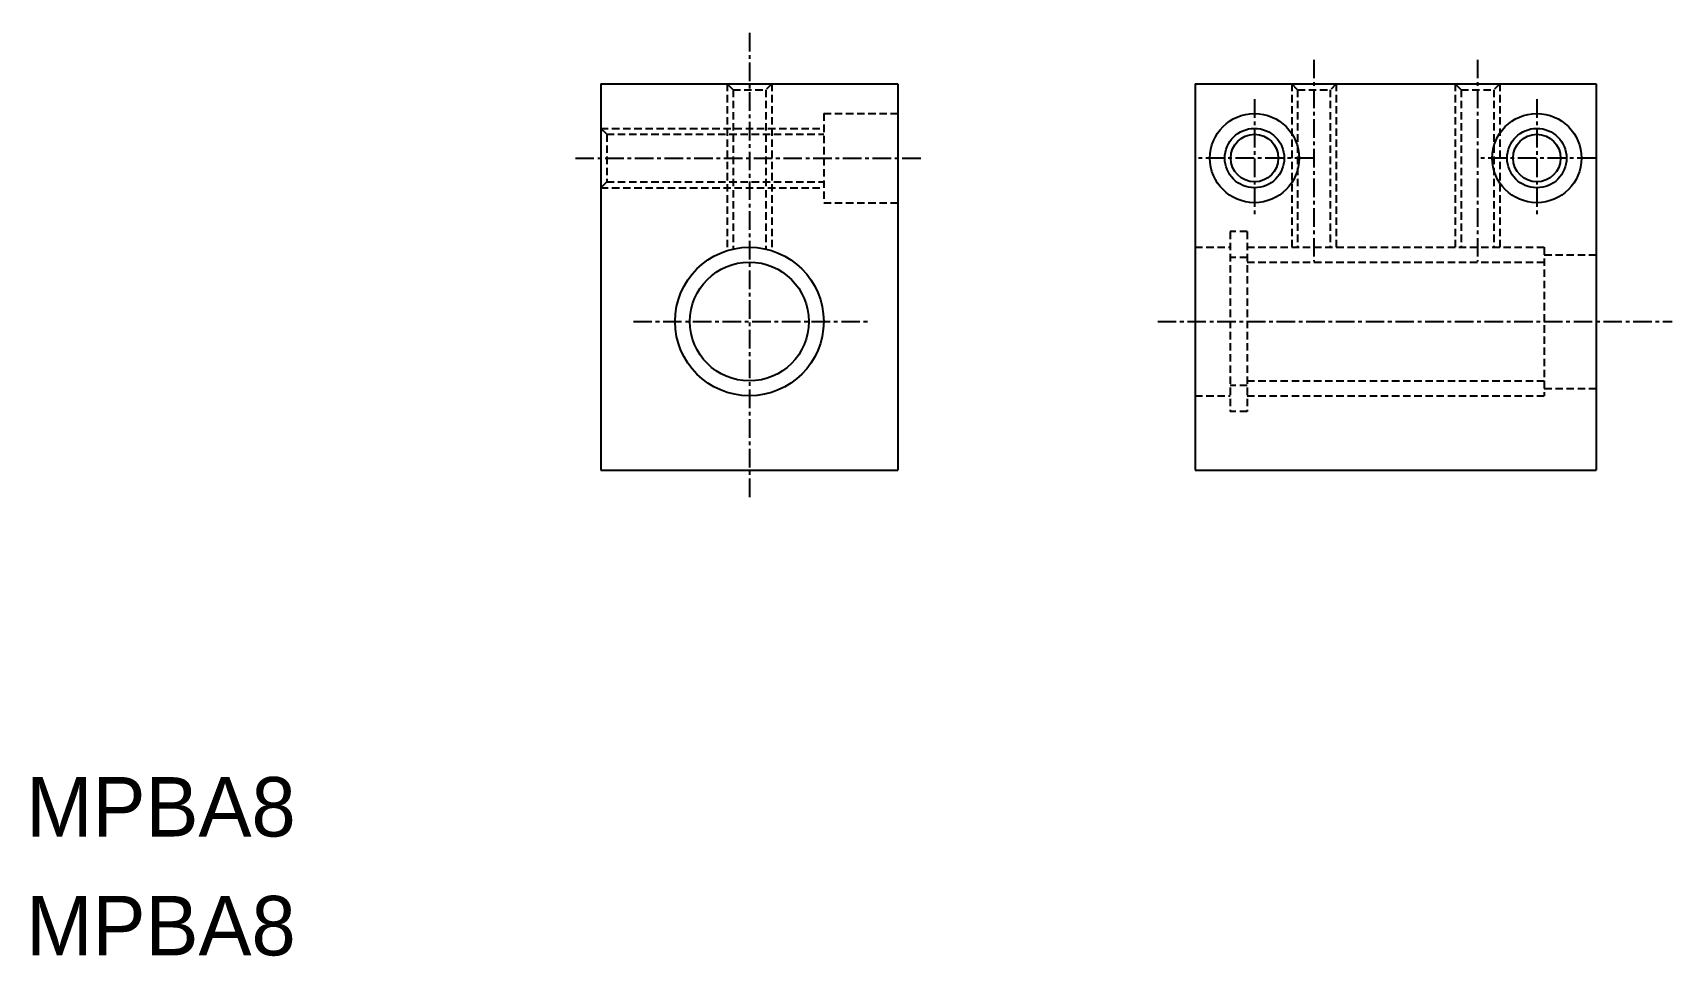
# Model space of a CAD drawing. Extents: x 10 to 121, y 10 to 72.
import ezdxf

# ---------------------------------------------------------------- set-up
doc = ezdxf.new("R2010")
doc.units = 0
doc.linetypes.add('CENTER', pattern=[2, 1.25, -0.25, 0.25, -0.25])
doc.linetypes.add('DASHED', pattern=[0.75, 0.5, -0.25])
doc.layers.get('0').update_dxf_attribs({"linetype": 'CONTINUOUS'})
doc.layers.add('CENTER', color=1, linetype='CENTER')

msp = doc.modelspace()

# ---------------------------------------------------------------- linework, layer by layer
at = {"color": 7, "linetype": 'CONTINUOUS'}
for p, q in [((48.67, 68.66), (48.67, 42.66)), ((48.67, 68.66), (68.67, 68.66)), ((53.67, 68.66), (53.67, 68.66)), ((58.67, 68.66), (58.67, 68.66)), ((68.67, 68.66), (68.67, 42.66)), ((88.67, 68.66), (115.67, 68.66)), ((88.67, 68.66), (88.67, 42.66)), ((96.67, 68.66), (96.67, 68.66)), ((107.67, 68.66), (107.67, 68.66)), ((115.67, 68.66), (115.67, 42.66)), ((48.67, 42.66), (68.67, 42.66)), ((88.67, 42.66), (115.67, 42.66))]:
    msp.add_line(p, q, dxfattribs=at)
at = {"color": 3, "linetype": 'DASHED'}
for p, q in [((57.17, 68.66), (57.17, 57.43)), ((57.17, 68.66), (57.57, 68.26)), ((60.17, 68.66), (59.77, 68.26)), ((60.17, 68.66), (60.17, 57.43)), ((95.17, 68.66), (95.17, 57.66)), ((95.17, 68.66), (95.57, 68.26)), ((98.17, 68.66), (97.77, 68.26)), ((98.17, 68.66), (98.17, 57.66)), ((106.17, 68.66), (106.17, 57.66)), ((106.17, 68.66), (106.57, 68.26)), ((109.17, 68.66), (108.77, 68.26)), ((109.17, 68.66), (109.17, 57.66)), ((57.57, 68.26), (57.57, 57.53)), ((57.57, 68.26), (59.77, 68.26)), ((59.77, 68.26), (59.77, 57.53)), ((95.57, 68.26), (95.57, 57.66)), ((95.57, 68.26), (97.77, 68.26)), ((97.77, 68.26), (97.77, 57.66)), ((106.57, 68.26), (106.57, 57.66)), ((106.57, 68.26), (108.77, 68.26)), ((108.77, 68.26), (108.77, 57.66)), ((63.67, 66.66), (63.67, 60.66)), ((63.67, 66.66), (68.67, 66.66)), ((48.67, 65.66), (63.67, 65.66)), ((48.67, 65.66), (49.07, 65.26)), ((49.07, 65.26), (63.67, 65.26)), ((49.07, 65.26), (49.07, 62.06)), ((49.07, 62.06), (48.67, 61.66)), ((49.07, 62.06), (63.67, 62.06)), ((48.67, 61.66), (63.67, 61.66)), ((63.67, 60.66), (68.67, 60.66)), ((91.02, 58.71), (91.02, 46.61)), ((92.17, 58.71), (91.02, 58.71)), ((92.17, 58.71), (92.17, 46.61)), ((88.67, 57.66), (91.02, 57.66)), ((92.17, 57.66), (112.17, 57.66)), ((112.17, 57.66), (112.17, 47.66)), ((92.17, 56.96), (91.02, 56.96)), ((92.17, 56.66), (112.17, 56.66)), ((112.17, 57.16), (115.67, 57.16)), ((92.17, 48.66), (112.17, 48.66)), ((88.67, 47.66), (91.02, 47.66)), ((92.17, 48.35), (91.02, 48.35)), ((92.17, 47.66), (112.17, 47.66)), ((112.17, 48.16), (115.67, 48.16)), ((92.17, 46.61), (91.02, 46.61))]:
    msp.add_line(p, q, dxfattribs=at)
at = {"color": 7, "linetype": 'CONTINUOUS'}
for centre, radius in [((92.67, 63.66), 3), ((111.67, 63.66), 3), ((92.67, 63.66), 1.6), ((111.67, 63.66), 1.6), ((58.67, 52.66), 5), ((58.67, 52.66), 4)]:
    msp.add_circle(centre, radius, dxfattribs=at)
at = {"color": 3}
for centre in [(92.67, 63.66), (111.67, 63.66)]:
    msp.add_circle(centre, 2, dxfattribs=at)
at = {"layer": 'CENTER', "color": 1, "linetype": 'CENTER'}
for p, q in [((58.67, 72.09), (58.67, 40.61)), ((96.67, 70.28), (96.67, 56.71)), ((107.67, 70.28), (107.67, 56.71)), ((92.67, 67.63), (92.67, 59.68)), ((111.67, 67.63), (111.67, 59.68)), ((46.96, 63.66), (70.27, 63.66)), ((96.64, 63.66), (88.7, 63.66)), ((115.64, 63.66), (107.7, 63.66)), ((50.86, 52.66), (66.67, 52.66)), ((86.15, 52.66), (120.78, 52.66))]:
    msp.add_line(p, q, dxfattribs=at)

# ---------------------------------------------------------------- texts
at = {"color": 7, "linetype": 'CONTINUOUS'}
for p in [(10, 18), (10, 10)]:
    msp.add_text('MPBA8', height=4, dxfattribs=at).set_placement(p)

doc.saveas('drawing.dxf')
